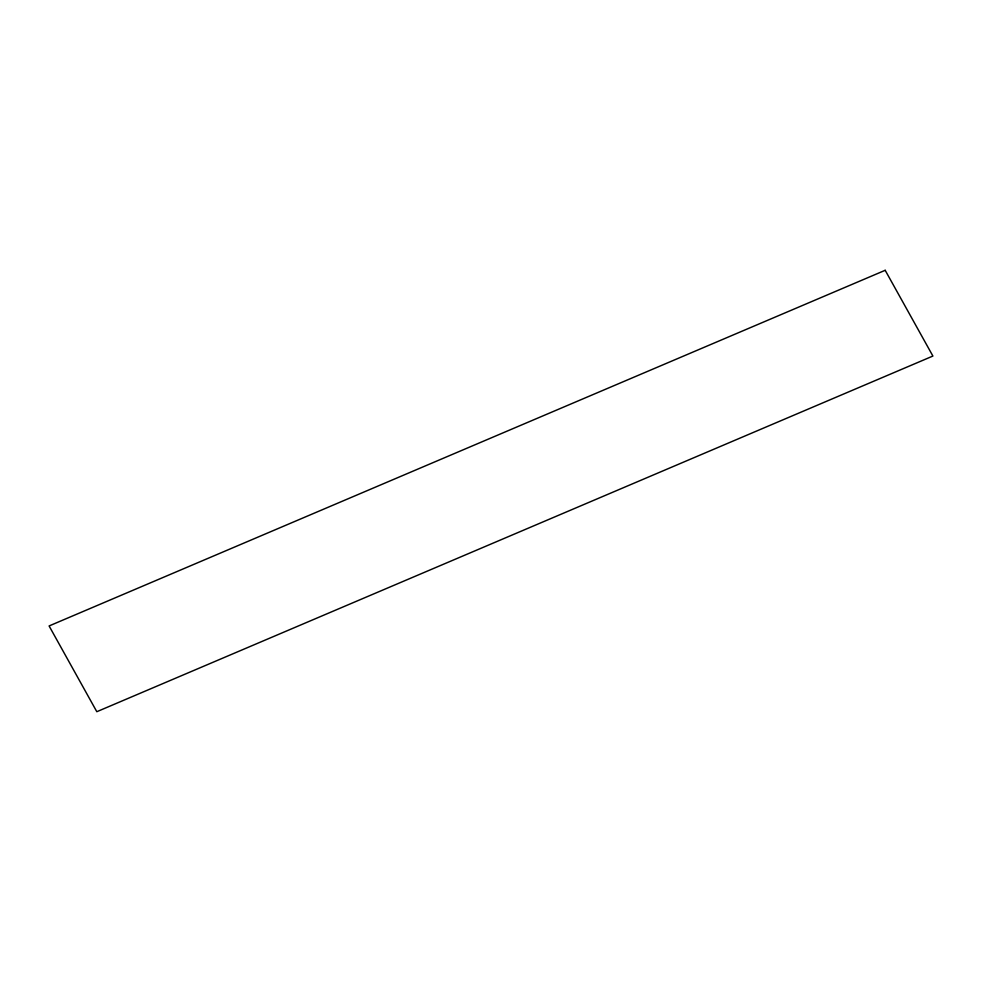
<?xml version="1.0" encoding="UTF-8"?>
<svg xmlns="http://www.w3.org/2000/svg" width="982" height="982" viewBox="0 0 982 982"><rect width="100%" height="100%" fill="white"/><g stroke="black" fill="none" stroke-linecap="round" stroke-linejoin="round"><path stroke-width="1.47" d="M885.187 270.296L49.1 625.951L96.813 711.704L932.9 356.049L885.187 270.296"/></g></svg>
